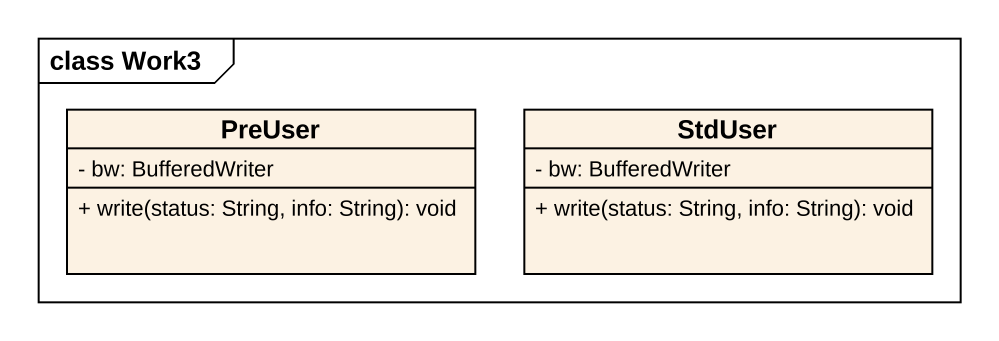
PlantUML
@startuml
mainframe class Work3
hide circle
hide empty members
skinparam classAttributeIconSize 0
class PreUser {
  - bw: BufferedWriter
  + write(status: String, info: String): void
}
class StdUser {
  - bw: BufferedWriter
  + write(status: String, info: String): void
}
@enduml
